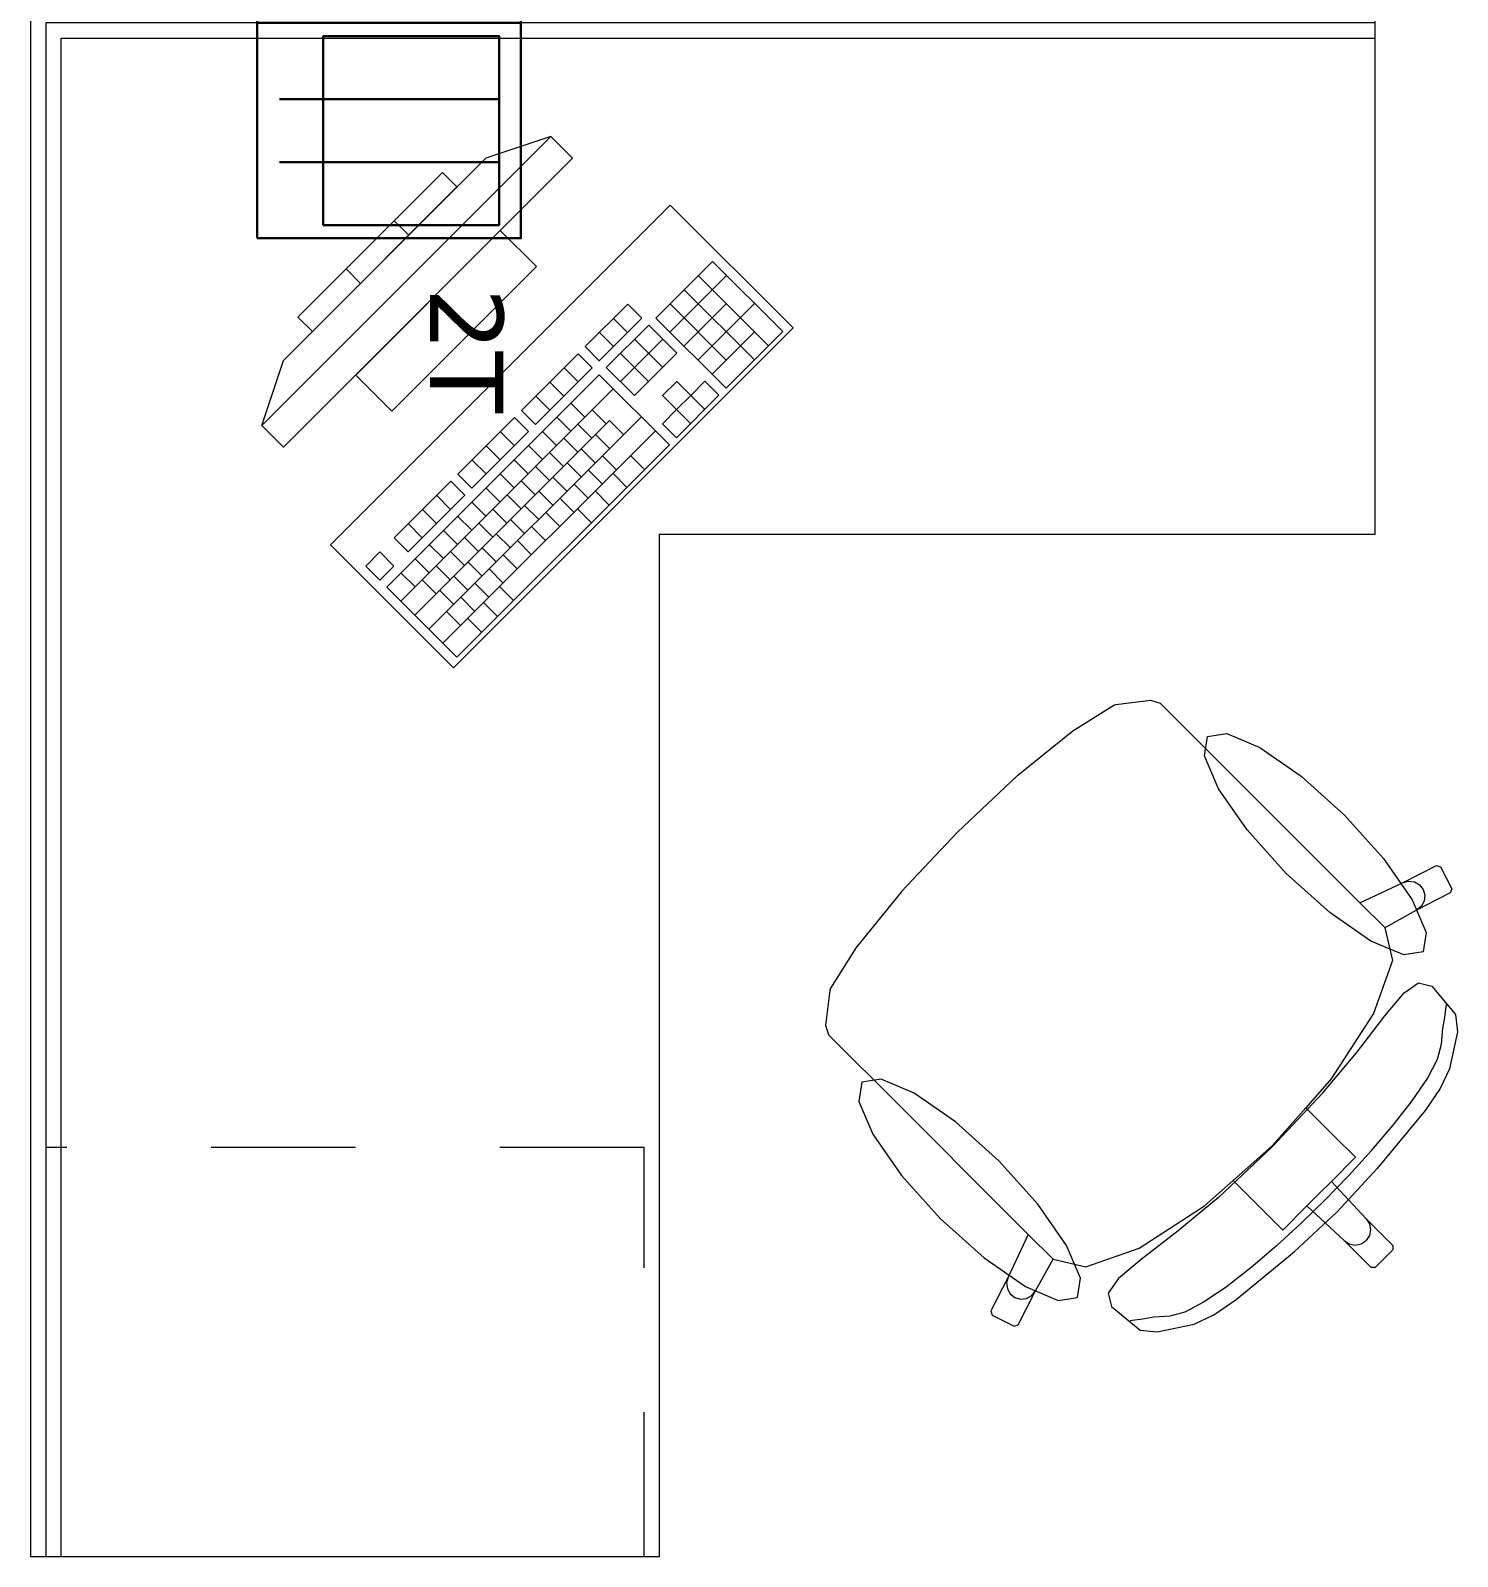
# Model space of a CAD drawing. Header units: inches. Extents: x -19 to 5698, y -728 to 92.
# Drawn here: x 210.137 to 211.532, y 11.462 to 12.954 of the extents above; entities that cross this region are included whole.
import ezdxf

# ---------------------------------------------------------------- set-up
doc = ezdxf.new("R2010")
doc.units = ezdxf.units.IN
doc.header["$MEASUREMENT"] = 0
doc.linetypes.add('HIDDEN', pattern=[0.375, 0.25, -0.125])
doc.linetypes.add('Rayas', pattern=[0.282222, 0.141111, -0.141111])
doc.layers.get('0').update_dxf_attribs({"color": 61})
doc.layers.add('00 conduct tomacorr', color=120, linetype='HIDDEN', lineweight=30)
doc.layers.add('Interior - Mobiliario', color=7, linetype='Continuous')

# ---------------------------------------------------------------- blocks, each defined once
blk = doc.blocks.new('CAJA POP UP 6 MODULOS')
at = {"layer": '00 conduct tomacorr', "linetype": 'Continuous'}
for p, q in [((-0.095, -0.165), (-0.095, -0.0151)), ((-0.052, -0.165), (-0.052, -0.0151)), ((0.052, -0.165), (0.052, -0.0151)), ((0.095, -0.165), (0.095, -0.0151)), ((0, -0.165), (0, -0.18))]:
    blk.add_line(p, q, dxfattribs=at)
for points in [[(-0.147, 0), (0.147, 0), (0.147, -0.18), (-0.147, -0.18)], [(0, 0), (0.147, 0), (0.147, -0.18), (0, -0.18)]]:
    blk.add_lwpolyline(points, close=True, dxfattribs=at)
for points in [[(-0.138, -0.045), (-0.009, -0.045), (-0.009, -0.165), (-0.138, -0.165), (-0.138, -0.045)], [(0.009, -0.045), (0.138, -0.045), (0.138, -0.165), (0.009, -0.165), (0.009, -0.045)]]:
    blk.add_lwpolyline(points, dxfattribs=at)
at = {"color": 1, "insert": (-0.1807, -0.168), "char_height": 0.05, "attachment_point": 1, "rotation": 180}
blk.add_mtext_dynamic_manual_height_columns('{\\fVerdana|b0|i0|c0|p34;2T}', width=0.000481, gutter_width=0.1561, heights=[0], dxfattribs=at)

msp = doc.modelspace()

# ---------------------------------------------------------------- linework, layer by layer
at = {"layer": 'Interior - Mobiliario', "color": 175, "linetype": 'Continuous', "lineweight": 13}
for p, q in [((210.1366, 12.9768), (210.1366, 12.9468)), ((211.4516, 12.9468), (211.4516, 12.9768)), ((210.1366, 12.9468), (210.1366, 11.4618)), ((210.1666, 11.4618), (210.1666, 12.9468)), ((210.1666, 12.9468), (211.4516, 12.9468)), ((210.6455, 12.8507), (210.3627, 12.5679)), ((210.6455, 12.8507), (210.5819, 12.8295)), ((210.6667, 12.8295), (210.6455, 12.8507)), ((210.3839, 12.5467), (210.6667, 12.8295)), ((210.3839, 12.6315), (210.5819, 12.8295)), ((210.5395, 12.8154), (210.398, 12.674)), ((210.5536, 12.8013), (210.5395, 12.8154)), ((210.4122, 12.6598), (210.5536, 12.8013)), ((210.5065, 12.7541), (210.4923, 12.7683)), ((210.596, 12.7588), (210.4546, 12.6174)), ((210.6314, 12.7235), (210.596, 12.7588)), ((210.4593, 12.707), (210.4452, 12.7211)), ((210.49, 12.582), (210.6314, 12.7235)), ((210.8035, 12.7284), (210.7481, 12.673)), ((210.8721, 12.6599), (210.8035, 12.7284)), ((210.7618, 12.6593), (210.8172, 12.7147)), ((210.8582, 12.646), (210.7896, 12.7146)), ((210.7206, 12.6867), (210.6791, 12.6452)), ((210.7343, 12.673), (210.7206, 12.6867)), ((210.8168, 12.632), (210.762, 12.6869)), ((210.7755, 12.6456), (210.8171, 12.6872)), ((210.8444, 12.6322), (210.7758, 12.7007)), ((210.7892, 12.6319), (210.8446, 12.6873)), ((210.398, 12.674), (210.4122, 12.6598)), ((210.6928, 12.6314), (210.7343, 12.673)), ((210.7205, 12.6591), (210.7068, 12.6728)), ((210.7481, 12.673), (210.8167, 12.6045)), ((210.7066, 12.6453), (210.6929, 12.659)), ((210.7412, 12.6661), (210.6996, 12.6246)), ((210.7686, 12.6387), (210.7412, 12.6661)), ((210.803, 12.6182), (210.8445, 12.6597)), ((210.8167, 12.6045), (210.8721, 12.6599)), ((210.6791, 12.6452), (210.6928, 12.6314)), ((210.7134, 12.6109), (210.7549, 12.6524)), ((210.7548, 12.6248), (210.7273, 12.6523)), ((210.3627, 12.5679), (210.3839, 12.6315)), ((210.6721, 12.6382), (210.6168, 12.5828)), ((210.6859, 12.6245), (210.6721, 12.6382)), ((210.7409, 12.611), (210.7135, 12.6384)), ((210.7271, 12.5972), (210.7686, 12.6387)), ((210.4546, 12.6174), (210.49, 12.582)), ((210.6927, 12.6177), (210.485, 12.4099)), ((210.6305, 12.5691), (210.6859, 12.6245)), ((210.672, 12.6107), (210.6583, 12.6244)), ((210.7613, 12.5491), (210.6927, 12.6177)), ((210.6996, 12.6246), (210.7271, 12.5972)), ((210.4987, 12.3962), (210.7064, 12.6039)), ((210.6582, 12.5968), (210.6444, 12.6105)), ((210.7685, 12.6111), (210.7546, 12.5973)), ((210.7546, 12.5973), (210.7683, 12.5836)), ((210.7682, 12.556), (210.8097, 12.5976)), ((210.7683, 12.5836), (210.7822, 12.5974)), ((210.7822, 12.5974), (210.7685, 12.6111)), ((210.796, 12.6113), (210.7822, 12.5974)), ((210.7959, 12.5837), (210.7822, 12.5974)), ((210.8097, 12.5976), (210.796, 12.6113)), ((210.6168, 12.5828), (210.6305, 12.5691)), ((210.6443, 12.583), (210.6306, 12.5967)), ((210.6787, 12.5762), (210.665, 12.59)), ((210.6994, 12.5695), (210.6857, 12.5832)), ((210.7683, 12.5836), (210.7545, 12.5697)), ((210.7821, 12.5699), (210.7683, 12.5836)), ((210.3627, 12.5679), (210.3839, 12.5467)), ((210.5124, 12.3825), (210.7028, 12.5729)), ((210.5261, 12.3688), (210.7339, 12.5765)), ((210.6098, 12.5759), (210.5544, 12.5205)), ((210.6235, 12.5622), (210.6098, 12.5759)), ((210.6649, 12.5624), (210.6512, 12.5761)), ((210.6855, 12.5556), (210.6718, 12.5693)), ((210.7165, 12.5592), (210.7028, 12.5729)), ((210.7545, 12.5697), (210.7682, 12.556)), ((210.5399, 12.3551), (210.7476, 12.5628)), ((210.5682, 12.5068), (210.6235, 12.5622)), ((210.6097, 12.5484), (210.596, 12.5621)), ((210.651, 12.5486), (210.6373, 12.5623)), ((210.6717, 12.5418), (210.658, 12.5555)), ((210.7027, 12.5454), (210.689, 12.5591)), ((210.5536, 12.3414), (210.7613, 12.5491)), ((210.5958, 12.5345), (210.5821, 12.5482)), ((210.6372, 12.5347), (210.6235, 12.5484)), ((210.6578, 12.5279), (210.6441, 12.5416)), ((210.6888, 12.5315), (210.6751, 12.5452)), ((210.7095, 12.5247), (210.6958, 12.5384)), ((210.737, 12.5249), (210.7233, 12.5386)), ((210.582, 12.5207), (210.5683, 12.5344)), ((210.6233, 12.5209), (210.6096, 12.5346)), ((210.644, 12.5141), (210.6303, 12.5278)), ((210.675, 12.5177), (210.6613, 12.5314)), ((210.6956, 12.5109), (210.6819, 12.5246)), ((210.5475, 12.5136), (210.4921, 12.4582)), ((210.5612, 12.4999), (210.5475, 12.5136)), ((210.5544, 12.5205), (210.5682, 12.5068)), ((210.6095, 12.507), (210.5958, 12.5207)), ((210.6301, 12.5002), (210.6164, 12.5139)), ((210.6612, 12.5038), (210.6474, 12.5175)), ((210.6818, 12.497), (210.6681, 12.5107)), ((210.7197, 12.5075), (210.706, 12.5213)), ((210.5058, 12.4445), (210.5612, 12.4999)), ((210.5474, 12.486), (210.5337, 12.4998)), ((210.5818, 12.4793), (210.5681, 12.493)), ((210.5956, 12.4932), (210.5819, 12.5069)), ((210.6163, 12.4864), (210.6026, 12.5001)), ((210.6473, 12.49), (210.6336, 12.5037)), ((210.6679, 12.4832), (210.6542, 12.4969)), ((210.7024, 12.4902), (210.6887, 12.504)), ((210.5335, 12.4722), (210.5198, 12.4859)), ((210.568, 12.4655), (210.5542, 12.4792)), ((210.6024, 12.4725), (210.5887, 12.4862)), ((210.6335, 12.4761), (210.6197, 12.4898)), ((210.6541, 12.4693), (210.6404, 12.483)), ((210.6851, 12.4729), (210.6714, 12.4866)), ((210.5197, 12.4583), (210.506, 12.4721)), ((210.5541, 12.4516), (210.5404, 12.4653)), ((210.5886, 12.4587), (210.5749, 12.4724)), ((210.6196, 12.4623), (210.6059, 12.476)), ((210.6402, 12.4555), (210.6265, 12.4692)), ((210.4921, 12.4582), (210.5058, 12.4445)), ((210.5403, 12.4378), (210.5265, 12.4515)), ((210.5747, 12.4448), (210.561, 12.4585)), ((210.5919, 12.4346), (210.5782, 12.4483)), ((210.6058, 12.4484), (210.5921, 12.4621)), ((210.6264, 12.4416), (210.6127, 12.4554)), ((210.4783, 12.4444), (210.4644, 12.4305)), ((210.492, 12.4306), (210.4783, 12.4444)), ((210.5264, 12.4239), (210.5127, 12.4376)), ((210.5609, 12.431), (210.5472, 12.4447)), ((210.5781, 12.4207), (210.5644, 12.4344)), ((210.6126, 12.4278), (210.5988, 12.4415)), ((210.4644, 12.4305), (210.4781, 12.4168)), ((210.4781, 12.4168), (210.492, 12.4306)), ((210.5126, 12.4101), (210.4988, 12.4238)), ((210.547, 12.4171), (210.5333, 12.4309)), ((210.5642, 12.4069), (210.5505, 12.4206)), ((210.5987, 12.4139), (210.585, 12.4277)), ((210.485, 12.4099), (210.5536, 12.3414)), ((210.5332, 12.4033), (210.5195, 12.417)), ((210.5504, 12.393), (210.5367, 12.4068)), ((210.5849, 12.4001), (210.5711, 12.4138)), ((210.609, 12.3968), (210.5952, 12.4105)), ((210.571, 12.3862), (210.5573, 12.4)), ((210.5934, 12.3812), (210.5797, 12.3949)), ((210.5572, 12.3724), (210.5435, 12.3861)), ((210.5778, 12.3656), (210.5641, 12.3793)), ((211.198, 12.2953), (211.2319, 12.2993)), ((211.2319, 12.2993), (211.2412, 12.2965)), ((211.1558, 12.2695), (211.1959, 12.2944)), ((211.1959, 12.2944), (211.198, 12.2953)), ((211.2412, 12.2965), (211.2632, 12.2745)), ((211.1022, 12.226), (211.1558, 12.2695)), ((211.2632, 12.2745), (211.2887, 12.249)), ((211.2887, 12.249), (211.4365, 12.1011)), ((211.043, 12.1704), (211.1013, 12.2253)), ((211.1013, 12.2253), (211.1022, 12.226)), ((211.043, 12.1704), (210.9882, 12.1121)), ((211.4783, 12.1207), (211.5114, 12.1377)), ((211.5114, 12.1377), (211.5154, 12.1364)), ((211.5154, 12.1364), (211.5263, 12.115)), ((211.4365, 12.1011), (211.4783, 12.1207)), ((211.4783, 12.1207), (211.4839, 12.1223)), ((211.4839, 12.1223), (211.4898, 12.1217)), ((211.4898, 12.1217), (211.4949, 12.1188)), ((210.9875, 12.1113), (210.9439, 12.0576)), ((210.9882, 12.1121), (210.9875, 12.1113)), ((211.5249, 12.111), (211.4918, 12.094)), ((211.4949, 12.1188), (211.4985, 12.1142)), ((211.4985, 12.1142), (211.5, 12.1086)), ((211.5, 12.1086), (211.4993, 12.1028)), ((211.5263, 12.115), (211.5249, 12.111)), ((211.4608, 12.0769), (211.4365, 12.1011)), ((211.4918, 12.094), (211.4608, 12.0767)), ((211.4964, 12.0977), (211.4918, 12.094)), ((211.4993, 12.1028), (211.4964, 12.0977)), ((211.4608, 12.0769), (211.4608, 12.0767)), ((211.4608, 12.0767), (211.4683, 12.0447)), ((210.9439, 12.0576), (210.919, 12.0176)), ((211.4683, 12.0447), (211.4499, 11.9928)), ((210.9181, 12.0154), (210.9141, 11.9815)), ((210.919, 12.0176), (210.9181, 12.0154)), ((211.4797, 12.013), (211.494, 12.023)), ((211.494, 12.023), (211.5069, 12.0196)), ((211.5069, 12.0196), (211.5301, 11.9918)), ((211.4611, 11.9907), (211.4797, 12.013)), ((211.5205, 11.9971), (211.5213, 12.0016)), ((211.4499, 11.9928), (211.4086, 11.929)), ((211.4331, 11.9546), (211.4611, 11.9907)), ((211.5176, 11.9783), (211.5197, 11.989)), ((211.5197, 11.989), (211.5205, 11.9971)), ((211.5301, 11.9918), (211.532, 11.975)), ((210.9141, 11.9815), (210.917, 11.9722)), ((210.917, 11.9722), (210.9389, 11.9503)), ((211.5165, 11.9629), (211.5176, 11.9783)), ((211.532, 11.975), (211.5242, 11.9389)), ((211.5126, 11.9481), (211.5165, 11.9629)), ((210.9389, 11.9503), (210.9644, 11.9248)), ((211.4004, 11.9153), (211.4331, 11.9546)), ((211.5026, 11.9293), (211.5126, 11.9481)), ((211.4086, 11.929), (211.3838, 11.9008)), ((211.4878, 11.9074), (211.5026, 11.9293)), ((211.5242, 11.9389), (211.5152, 11.9196)), ((210.9644, 11.9248), (211.1123, 11.7769)), ((211.3509, 11.8625), (211.4004, 11.9153)), ((211.5152, 11.9196), (211.5003, 11.8979)), ((211.3838, 11.9008), (211.3505, 11.863)), ((211.3838, 11.9008), (211.4112, 11.8734)), ((211.5003, 11.8979), (211.4535, 11.8412)), ((211.4692, 11.8836), (211.4878, 11.9074)), ((211.448, 11.8589), (211.4692, 11.8836)), ((211.4112, 11.8734), (211.4323, 11.8523)), ((211.3509, 11.8625), (211.2982, 11.813)), ((211.3126, 11.8296), (211.3505, 11.863)), ((211.4323, 11.8523), (211.4087, 11.8286)), ((211.4255, 11.8342), (211.448, 11.8589)), ((211.4535, 11.8412), (211.4144, 11.799)), ((211.2845, 11.8049), (211.3126, 11.8296)), ((211.3126, 11.8296), (211.34, 11.8023)), ((211.4087, 11.8286), (211.3967, 11.8167)), ((211.4027, 11.8108), (211.4255, 11.8342)), ((211.4087, 11.8286), (211.4427, 11.7921)), ((211.2982, 11.813), (211.2589, 11.7803)), ((211.4027, 11.8108), (211.3792, 11.788)), ((211.3848, 11.8048), (211.3967, 11.8167)), ((211.2207, 11.7635), (211.2845, 11.8049)), ((211.34, 11.8023), (211.3612, 11.7811)), ((211.3612, 11.7811), (211.3848, 11.8048)), ((211.3722, 11.7599), (211.4144, 11.799)), ((211.3848, 11.8048), (211.4213, 11.7708)), ((211.4427, 11.7921), (211.4459, 11.7873)), ((211.4427, 11.7921), (211.4688, 11.766)), ((211.1123, 11.7769), (211.0927, 11.7351)), ((211.1365, 11.7527), (211.1123, 11.7769)), ((211.2589, 11.7803), (211.2227, 11.7524)), ((211.3792, 11.788), (211.3546, 11.7654)), ((211.447, 11.7815), (211.4458, 11.7758)), ((211.4459, 11.7873), (211.447, 11.7815)), ((211.1687, 11.7452), (211.2207, 11.7635)), ((211.3546, 11.7654), (211.3298, 11.7443)), ((211.4213, 11.7708), (211.4262, 11.7675)), ((211.4213, 11.7708), (211.4474, 11.7447)), ((211.4262, 11.7675), (211.4319, 11.7664)), ((211.4319, 11.7664), (211.4377, 11.7676)), ((211.4377, 11.7676), (211.4426, 11.7709)), ((211.4458, 11.7758), (211.4426, 11.7709)), ((211.4687, 11.7618), (211.4602, 11.7532)), ((211.4688, 11.766), (211.4687, 11.7618)), ((211.1194, 11.7216), (211.1367, 11.7526)), ((211.1365, 11.7527), (211.1367, 11.7526)), ((211.1367, 11.7526), (211.1687, 11.7452)), ((211.2227, 11.7524), (211.2004, 11.7338)), ((211.3155, 11.7131), (211.3722, 11.7599)), ((211.4517, 11.7447), (211.4602, 11.7532)), ((211.0927, 11.7351), (211.0757, 11.702)), ((211.0927, 11.7351), (211.0911, 11.7295)), ((211.2004, 11.7338), (211.1904, 11.7194)), ((211.3298, 11.7443), (211.306, 11.7257)), ((211.4474, 11.7447), (211.4517, 11.7447)), ((211.0911, 11.7295), (211.0918, 11.7237)), ((211.0918, 11.7237), (211.0946, 11.7186)), ((211.0946, 11.7186), (211.0992, 11.715)), ((211.1025, 11.6885), (211.1194, 11.7216)), ((211.1107, 11.7141), (211.1158, 11.717)), ((211.1158, 11.717), (211.1194, 11.7216)), ((211.1904, 11.7194), (211.1938, 11.7065)), ((211.306, 11.7257), (211.2842, 11.7108)), ((211.0757, 11.702), (211.077, 11.698)), ((211.0992, 11.715), (211.1048, 11.7134)), ((211.1048, 11.7134), (211.1107, 11.7141)), ((211.1938, 11.7065), (211.2217, 11.6833)), ((211.2842, 11.7108), (211.2653, 11.7009)), ((211.2938, 11.6982), (211.3155, 11.7131)), ((211.077, 11.698), (211.0984, 11.6872)), ((211.0984, 11.6872), (211.1025, 11.6885)), ((211.2164, 11.693), (211.2119, 11.6922)), ((211.2244, 11.6938), (211.2164, 11.693)), ((211.2352, 11.6958), (211.2244, 11.6938)), ((211.2506, 11.697), (211.2352, 11.6958)), ((211.2384, 11.6815), (211.2746, 11.6892)), ((211.2653, 11.7009), (211.2506, 11.697)), ((211.2746, 11.6892), (211.2938, 11.6982)), ((211.2217, 11.6833), (211.2384, 11.6815)), ((210.1366, 11.4618), (210.1666, 11.4618))]:
    msp.add_line(p, q, dxfattribs=at)
at = {"layer": 'Interior - Mobiliario', "color": 175, "linetype": 'Rayas', "lineweight": 13}
for p, q in [((210.7366, 11.8618), (210.1516, 11.8618)), ((210.7366, 11.4618), (210.7366, 11.8618))]:
    msp.add_line(p, q, dxfattribs=at)
at = {"layer": 'Interior - Mobiliario', "color": 175, "linetype": 'Continuous', "lineweight": 13, "flags": 128}
for points in [[(210.1516, 12.9618), (210.1516, 11.4618), (210.7516, 11.4618), (210.7516, 12.4618), (211.4516, 12.4618), (211.4516, 12.9618)], [(210.4299, 12.4512), (210.5501, 12.331), (210.8824, 12.6634), (210.7622, 12.7836)], [(211.4214, 12.1869), (211.4596, 12.1444), (211.4876, 12.1041), (211.5012, 12.072), (211.4983, 12.0531), (211.4794, 12.0502), (211.4474, 12.0638), (211.407, 12.0918), (211.3645, 12.13), (211.3264, 12.1725), (211.2984, 12.2128), (211.2847, 12.2449), (211.2876, 12.2638), (211.3065, 12.2667), (211.3386, 12.2531), (211.379, 12.2251)], [(211.0265, 11.792), (211.069, 11.7538), (211.1094, 11.7258), (211.1414, 11.7122), (211.1603, 11.7151), (211.1632, 11.734), (211.1496, 11.7661), (211.1216, 11.8064), (211.0834, 11.8489), (211.041, 11.8871), (211.0006, 11.9151), (210.9685, 11.9287), (210.9496, 11.9258), (210.9467, 11.9069), (210.9603, 11.8748), (210.9884, 11.8345)]]:
    msp.add_lwpolyline(points, close=True, dxfattribs=at)

# ---------------------------------------------------------------- block references
at = {"layer": '00 conduct tomacorr', "xscale": 1.432830642179531, "yscale": 1.432830642179531, "zscale": 1.432830642179531, "rotation": 89.99999999999997}
msp.add_blockref('CAJA POP UP 6 MODULOS', (210.3583, 12.9618), dxfattribs=at)

doc.saveas('drawing.dxf')
